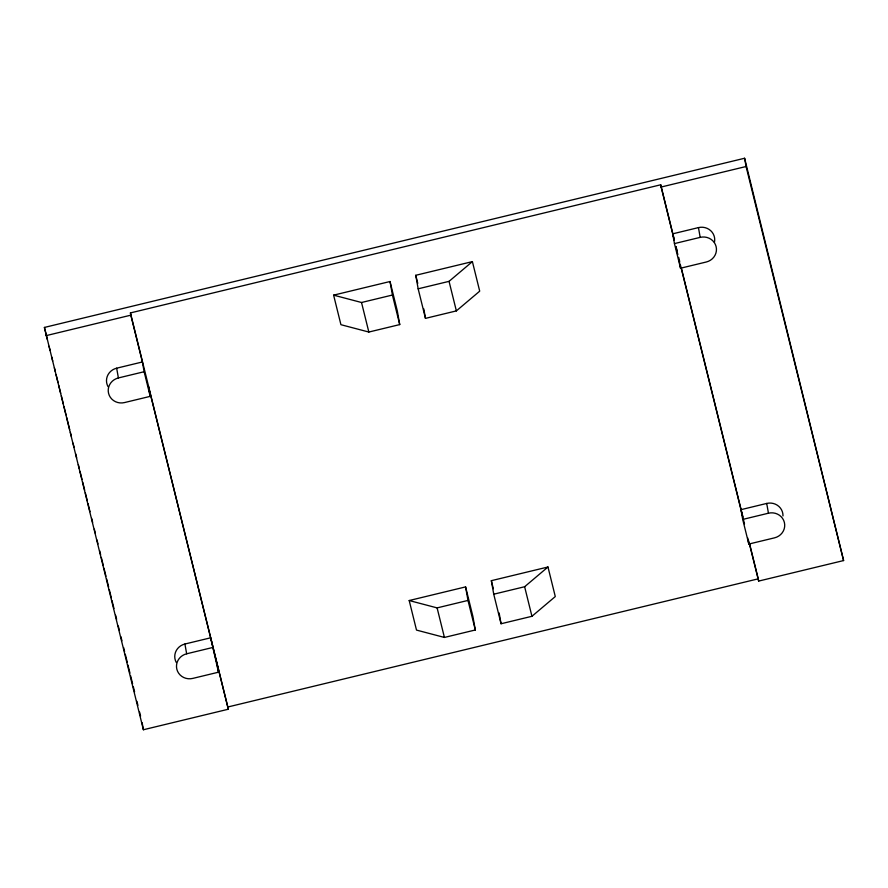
<?xml version="1.0" encoding="UTF-8"?>
<svg xmlns="http://www.w3.org/2000/svg" width="888" height="888" viewBox="0 0 888 888"><rect width="100%" height="100%" fill="white"/><g stroke="black" fill="none" stroke-linecap="round" stroke-linejoin="round"><path stroke-width="1.33" d="M418.159 288.811L449.051 281.352L472.394 261.616L479.709 291.164L456.365 310.9L425.474 318.37L418.159 288.811L415.762 275.291L472.394 261.616M493.739 594.205L524.63 586.735L547.974 566.999L555.289 596.558L531.945 616.294L501.054 623.753L493.739 594.205L491.341 580.685L547.974 566.999M674.369 239.927L660.728 184.782L130.425 312.92L228.338 709.223L143.39 729.747L44.4 327.439L744.61 158.253L843.6 560.561L758.652 581.085L748.717 540.981M45.865 335.697L130.825 315.173L130.425 312.92M674.314 240.315L661.127 187.035L746.087 166.511L744.61 158.253M333.611 295.149L390.021 281.518L397.336 311.066L399.733 324.586L368.842 332.045L340.925 324.697L333.611 295.149L361.527 302.497L392.418 295.038L390.021 281.518M108.059 386.691A13.242 12.687 -10.1 0 1 116.661 368.187L142.402 361.971L130.825 315.173M714.452 242.313A13.242 12.687 -10.1 0 0 698.456 227.606L672.704 233.833L674.447 243.59L680.541 268.22L706.282 262.004A13.242 12.687 -10.1 0 0 716.105 246.575A13.242 12.687 -10.1 0 0 700.188 237.374L674.447 243.59M228.338 709.223L148.496 386.591L150.227 396.359L124.487 402.575A13.242 12.687 -10.1 0 1 108.569 393.373A13.242 12.687 -10.1 0 1 118.393 377.944L144.133 371.728L142.402 361.971M184.915 644.022L210.667 637.806L218.492 672.194L192.752 678.41A13.242 12.687 -10.1 0 1 176.834 669.208A13.242 12.687 -10.1 0 1 186.658 653.79L184.915 644.022A13.242 12.687 -10.1 0 0 176.323 662.526M782.983 515.939A13.242 12.687 -10.1 0 0 766.71 503.441L740.969 509.668L742.712 519.425L748.806 544.055L774.547 537.839A13.242 12.687 -10.1 0 0 784.37 522.41A13.242 12.687 -10.1 0 0 768.453 513.209L742.712 519.425M186.658 653.79L212.399 647.563M409.19 600.532L465.59 586.901L472.904 616.461L475.313 629.981L444.422 637.44L416.505 630.091L409.19 600.532L437.107 607.892L467.998 600.421L465.59 586.901M227.939 706.97L758.252 578.832L749.594 543.867M746.087 166.511L843.6 560.561M676.034 246.642L677.033 250.682M678.698 257.409L679.697 261.438M681.362 268.165L742.934 516.971M675.912 246.786L677.844 254.567M680.463 265.179L744.499 523.92M449.051 281.352L456.365 310.9M524.63 586.735L531.945 616.294M415.762 275.291L417.76 283.35M491.341 580.685L493.328 588.744M392.418 295.038L399.733 324.586M467.998 600.421L475.313 629.981M361.527 302.497L368.842 332.045M437.107 607.892L444.422 637.44M144.133 371.728L150.227 396.359M44.4 327.439L47.397 339.538M49.062 346.264L50.061 350.305M51.726 357.031L52.725 361.061M54.39 367.787L55.378 371.817M56.044 374.514L58.042 382.584M58.708 385.27L60.706 393.34M61.372 396.026L63.37 404.096M64.036 406.793L66.034 414.851M66.7 417.549L69.697 429.648M70.363 432.345L71.362 436.374M73.027 443.101L74.026 447.13M75.691 453.857L76.679 457.897M78.344 464.613L79.343 468.653M80.009 471.339L82.007 479.409M82.673 482.106L84.671 490.176M85.337 492.862L87.335 500.932M88.001 503.618L89.999 511.688M91.664 518.414L92.663 522.444M94.328 529.17L95.327 533.211M96.992 539.926L97.98 543.967M99.645 550.693L100.644 554.723M101.31 557.42L103.308 565.49M103.974 568.176L105.972 576.245M106.638 578.932L108.636 587.001M109.302 589.688L111.3 597.757M111.966 600.455L113.964 608.524M115.629 615.24L116.628 619.28M118.293 626.007L119.281 630.036M120.946 636.763L121.945 640.803M123.61 647.519L124.609 651.559M125.275 654.245L127.273 662.315M127.939 665.001L129.937 673.071M130.603 675.768L132.601 683.838M133.267 686.524L134.599 691.907M136.93 701.32L137.929 705.35M139.594 712.076L140.582 716.117M766.71 503.441L768.453 513.209M698.456 227.606L700.188 237.374M758.252 578.832L758.652 581.085M747.718 537.95L748.806 544.055M679.242 260.894L680.541 268.22M660.728 184.782L661.127 187.035M499.134 612.942L501.054 623.753M423.798 308.902L425.474 318.37M216.761 662.437L218.492 672.194M116.661 368.187L118.393 377.944M142.124 722.677L143.39 729.747"/></g></svg>
